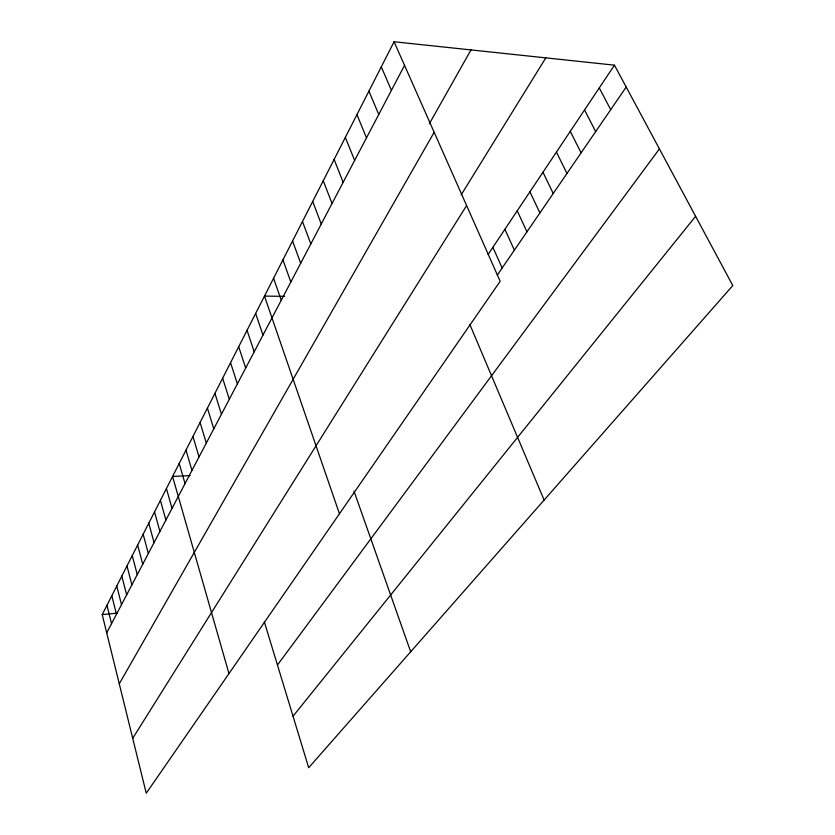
<?xml version="1.0" encoding="UTF-8"?>
<svg xmlns="http://www.w3.org/2000/svg" width="835" height="835" viewBox="0 0 835 835"><rect width="100%" height="100%" fill="white"/><g stroke="black" fill="none" stroke-linecap="round" stroke-linejoin="round"><path stroke-width="1.25" d="M394.078 41.75L500.155 281.291L146.25 793.25L102.204 614.591L394.078 41.75L614.445 65.161L732.796 285.57L308.689 767.72L264.34 621.877M106.703 632.857L404.537 65.36M429.347 123.757L470.992 49.923M119.269 683.834L434.169 132.274M461.181 194.858L545.798 57.865M132.702 738.328L466.608 205.556M488.089 254.487L614.445 65.161M497.242 275.153L626.198 87.059M277.46 665.004L659.41 148.912M293.033 716.211L695.607 216.307M102.204 614.591L117.568 613.13M190.171 475.585L172.574 476.472L228.967 673.584M284.714 296.331L264.476 296.101L339.448 513.765M599.269 87.894L610.698 109.677M584.552 109.938L595.668 131.596M570.284 131.325L581.087 152.847M556.434 152.085L566.955 173.471M542.98 172.229L553.229 193.49M529.922 191.799L539.901 212.925M517.23 210.817L526.958 231.817M504.893 229.301L514.37 250.166M492.89 247.285L502.138 268.004M381.282 66.863L391.427 90.337M469.875 324.544L544.117 500.082M368.913 91.151L378.756 114.478M356.942 114.635L366.502 137.827M345.346 137.378L354.645 160.424M334.125 159.412L343.164 182.301M323.249 180.746L332.038 203.489M312.708 201.444L321.256 224.03M302.489 221.515L310.808 243.945M292.563 240.991L300.673 263.265M282.929 259.894L290.83 282.021M353.977 491.074L410.674 651.78M273.567 278.253L281.27 300.224M255.646 313.438L262.973 335.096M247.056 330.305L254.205 351.806M238.695 346.713L245.678 368.058M230.554 362.682L237.38 383.87M222.642 378.224L229.301 399.255M214.929 393.358L221.442 414.233M207.414 408.106L213.781 428.835M200.087 422.479L206.318 443.051M192.948 436.486L199.043 456.912M185.996 450.148L191.956 470.418M179.201 463.467L185.036 483.601M166.426 488.548L172.031 508.39M160.404 500.353L165.904 520.059M154.527 511.897L159.913 531.467M148.776 523.19L154.068 542.614M143.15 534.233L148.338 553.522M137.639 545.036L142.743 564.199M132.254 555.609L137.264 574.637M126.983 565.953L131.899 584.855M121.816 576.087L126.649 594.864M116.764 586.013L121.503 604.655M111.806 595.741L116.472 614.247M106.953 605.26L111.535 623.651"/></g></svg>
